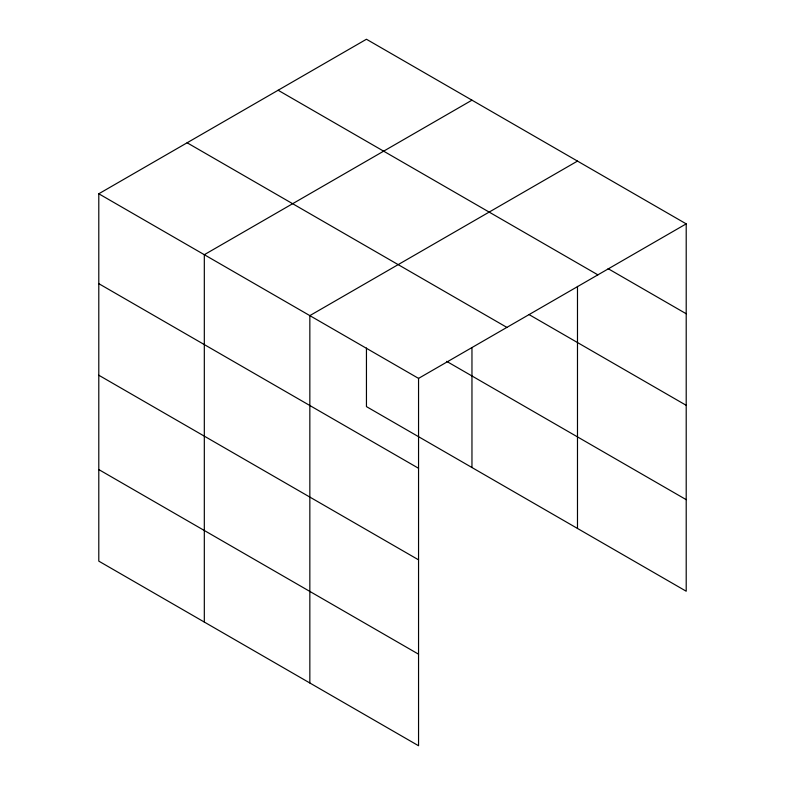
<?xml version="1.0" encoding="UTF-8"?>
<svg xmlns="http://www.w3.org/2000/svg" width="785" height="785" viewBox="0 0 785 785"><rect width="100%" height="100%" fill="white"/><g stroke="black" fill="none" stroke-linecap="round" stroke-linejoin="round"><path stroke-width="1.18" d="M418.552 559.842L418.552 378.39L98.792 193.777L98.792 561.138L418.552 745.75L418.552 559.842L98.792 375.23M577.485 286.388L577.485 528.452M366.448 348.01L366.448 406.61L686.208 591.223L686.208 223.862L366.448 39.25L98.792 193.777M471.962 100.176L204.316 254.703L204.316 622.054M577.485 161.092L309.839 315.619L309.839 682.979M418.552 378.39L686.208 223.862M608.1 268.656L686.208 313.755M278.116 90.246L597.885 274.858M528.953 314.52L686.208 405.315M187.115 142.782L506.884 327.394M446.636 361.345L686.208 499.662M98.792 283.66L418.552 468.282M98.792 469.567L418.552 654.19M471.962 347.784L471.962 467.526"/></g></svg>
